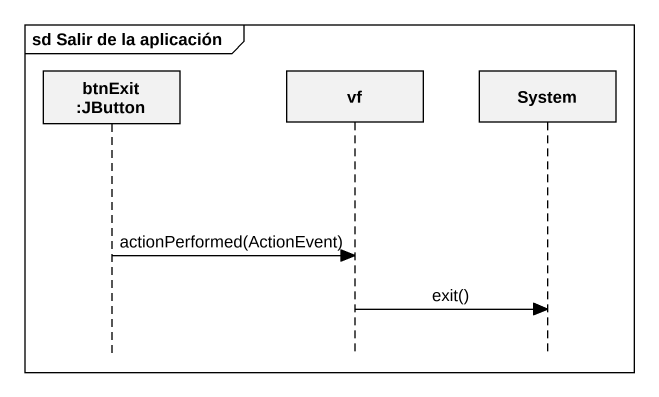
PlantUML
@startuml
mainframe sd Salir de la aplicación
hide footbox
participant "btnExit :JButton" as btnExit_JButton
participant vf
participant System

btnExit_JButton -> vf : actionPerformed(ActionEvent)
vf -> System : exit()
@enduml
